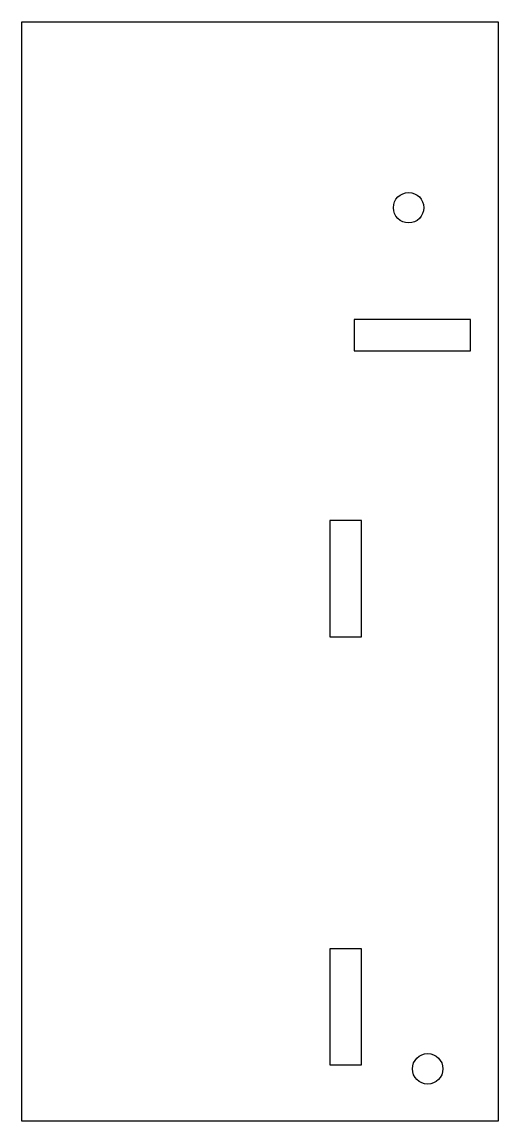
# Model space of a CAD drawing. Header units: millimetres. Extents: x -25 to 25, y -58 to 58.
import ezdxf

# ---------------------------------------------------------------- set-up
doc = ezdxf.new("R2010")
doc.units = ezdxf.units.MM
doc.layers.get('0').update_dxf_attribs({"linetype": 'CONTINUOUS'})

msp = doc.modelspace()

# ---------------------------------------------------------------- linework, layer by layer
for points in [[(-25, -57.75), (-25, 57.75), (25, 57.75), (25, -57.75)], [(22.1, 23.2), (22.1, 26.5), (9.9, 26.5), (9.9, 23.2)], [(10.65, -6.85), (10.65, 5.35), (7.35, 5.35), (7.35, -6.85)], [(10.65, -51.85), (10.65, -39.65), (7.35, -39.65), (7.35, -51.85)]]:
    msp.add_lwpolyline(points, close=True)
for centre in [(15.61, 38.23), (17.61, -52.27)]:
    msp.add_circle(centre, 1.6)

doc.saveas('drawing.dxf')
